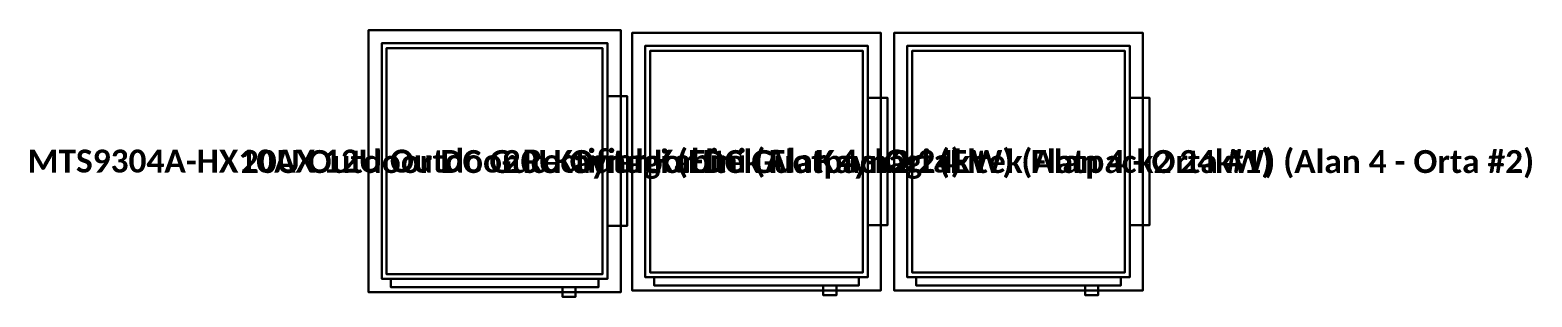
# Model space of a CAD drawing. Header units: millimetres. Extents: x -25000 to 25000, y -60388 to 35000.
# Drawn here: x -419 to 4169, y -60300 to -59485 of the extents above; entities that cross this region are included whole.
import ezdxf
from ezdxf.enums import TextEntityAlignment as Align

# ---------------------------------------------------------------- set-up
doc = ezdxf.new("R2010")
doc.units = ezdxf.units.MM
doc.layers.add('EKP_RECTIFIER_ELTEK_20U', color=3, linetype='CONTINUOUS')
doc.layers.add('EKP_RECTIFIER_MTS9304A', color=94, linetype='CONTINUOUS')
doc.styles.get("Standard").update_dxf_attribs({"font": 'calibrib.ttf'})

msp = doc.modelspace()

# ---------------------------------------------------------------- linework, layer by layer
at = {"layer": 'EKP_RECTIFIER_ELTEK_20U'}
for p, q in [((2180, -59493, 19361), (1420, -59493, 19361)), ((1420, -59493, 19361), (1420, -60280, 19361)), ((2180, -59493, 19441), (1420, -59493, 19441)), ((1420, -59493, 19441), (1420, -60280, 19441)), ((1420, -59493, 19361), (1420, -59493, 19441)), ((2180, -60280, 19361), (2180, -59493, 19361)), ((2180, -60280, 19441), (2180, -59493, 19441)), ((2180, -59493, 19361), (2180, -59493, 19441)), ((2980, -59493, 19361), (2220, -59493, 19361)), ((2220, -59493, 19361), (2220, -60280, 19361)), ((2980, -59493, 19441), (2220, -59493, 19441)), ((2220, -59493, 19441), (2220, -60280, 19441)), ((2220, -59493, 19361), (2220, -59493, 19441)), ((2980, -60280, 19361), (2980, -59493, 19361)), ((2980, -60280, 19441), (2980, -59493, 19441)), ((2980, -59493, 19361), (2980, -59493, 19441)), ((2140, -59533, 18221), (1460, -59533, 18221)), ((1460, -59533, 18221), (1460, -60240, 18221)), ((2140, -59533, 19361), (1460, -59533, 19361)), ((1460, -59533, 19361), (1460, -60240, 19361)), ((1460, -59533, 18221), (1460, -59533, 19361)), ((2125, -59548, 18121), (1475, -59548, 18121)), ((1475, -59548, 18121), (1475, -60225, 18121)), ((2125, -59548, 18221), (1475, -59548, 18221)), ((1475, -59548, 18221), (1475, -60225, 18221)), ((1475, -59548, 18121), (1475, -59548, 18221)), ((2125, -60225, 18121), (2125, -59548, 18121)), ((2125, -60225, 18221), (2125, -59548, 18221)), ((2125, -59548, 18121), (2125, -59548, 18221)), ((2140, -60240, 18221), (2140, -59533, 18221)), ((2140, -60240, 19361), (2140, -59533, 19361)), ((2140, -59533, 18221), (2140, -59533, 19361)), ((2940, -59533, 18221), (2260, -59533, 18221)), ((2260, -59533, 18221), (2260, -60240, 18221)), ((2940, -59533, 19361), (2260, -59533, 19361)), ((2260, -59533, 19361), (2260, -60240, 19361)), ((2260, -59533, 18221), (2260, -59533, 19361)), ((2925, -59548, 18121), (2275, -59548, 18121)), ((2275, -59548, 18121), (2275, -60225, 18121)), ((2925, -59548, 18221), (2275, -59548, 18221)), ((2275, -59548, 18221), (2275, -60225, 18221)), ((2275, -59548, 18121), (2275, -59548, 18221)), ((2925, -60225, 18121), (2925, -59548, 18121)), ((2925, -60225, 18221), (2925, -59548, 18221)), ((2925, -59548, 18121), (2925, -59548, 18221)), ((2940, -60240, 18221), (2940, -59533, 18221)), ((2940, -60240, 19361), (2940, -59533, 19361)), ((2940, -59533, 18221), (2940, -59533, 19361)), ((2200, -59692.1, 18420.5), (2140, -59692.1, 18420.5)), ((2140, -59692.1, 18420.5), (2140, -60080.9, 18420.5)), ((2200, -59692.1, 19161.5), (2140, -59692.1, 19161.5)), ((2140, -59692.1, 19161.5), (2140, -60080.9, 19161.5)), ((2140, -59692.1, 18420.5), (2140, -59692.1, 19161.5)), ((2200, -60080.9, 18420.5), (2200, -59692.1, 18420.5)), ((2200, -60080.9, 19161.5), (2200, -59692.1, 19161.5)), ((2200, -59692.1, 18420.5), (2200, -59692.1, 19161.5)), ((3000, -59692.1, 18420.5), (2940, -59692.1, 18420.5)), ((2940, -59692.1, 18420.5), (2940, -60080.9, 18420.5)), ((3000, -59692.1, 19161.5), (2940, -59692.1, 19161.5)), ((2940, -59692.1, 19161.5), (2940, -60080.9, 19161.5)), ((2940, -59692.1, 18420.5), (2940, -59692.1, 19161.5)), ((3000, -60080.9, 18420.5), (3000, -59692.1, 18420.5)), ((3000, -60080.9, 19161.5), (3000, -59692.1, 19161.5)), ((3000, -59692.1, 18420.5), (3000, -59692.1, 19161.5)), ((2140, -60080.9, 18420.5), (2200, -60080.9, 18420.5)), ((2140, -60080.9, 19161.5), (2200, -60080.9, 19161.5)), ((2140, -60080.9, 18420.5), (2140, -60080.9, 19161.5)), ((2200, -60080.9, 18420.5), (2200, -60080.9, 19161.5)), ((2940, -60080.9, 18420.5), (3000, -60080.9, 18420.5)), ((2940, -60080.9, 19161.5), (3000, -60080.9, 19161.5)), ((2940, -60080.9, 18420.5), (2940, -60080.9, 19161.5)), ((3000, -60080.9, 18420.5), (3000, -60080.9, 19161.5)), ((1475, -60225, 18121), (2125, -60225, 18121)), ((1475, -60225, 18221), (2125, -60225, 18221)), ((1475, -60225, 18121), (1475, -60225, 18221)), ((2125, -60225, 18121), (2125, -60225, 18221)), ((2275, -60225, 18121), (2925, -60225, 18121)), ((2275, -60225, 18221), (2925, -60225, 18221)), ((2275, -60225, 18121), (2275, -60225, 18221)), ((2925, -60225, 18121), (2925, -60225, 18221)), ((1420, -60280, 19361), (2180, -60280, 19361)), ((1420, -60280, 19441), (2180, -60280, 19441)), ((1420, -60280, 19361), (1420, -60280, 19441)), ((1460, -60240, 18221), (2140, -60240, 18221)), ((1460, -60240, 19361), (2140, -60240, 19361)), ((1460, -60240, 18221), (1460, -60240, 19361)), ((2112.8, -60240, 18251), (1487.2, -60240, 18251)), ((1487.2, -60240, 18251), (1487.2, -60265, 18251)), ((2112.8, -60240, 19337), (1487.2, -60240, 19337)), ((1487.2, -60240, 19337), (1487.2, -60265, 19337)), ((1487.2, -60240, 18251), (1487.2, -60240, 19337)), ((1487.2, -60265, 18251), (2112.8, -60265, 18251)), ((1487.2, -60265, 19337), (2112.8, -60265, 19337)), ((1487.2, -60265, 18251), (1487.2, -60265, 19337)), ((2044, -60265, 18701), (2004, -60265, 18701)), ((2004, -60265, 18701), (2004, -60295, 18701)), ((2044, -60265, 18881), (2004, -60265, 18881)), ((2004, -60265, 18881), (2004, -60295, 18881)), ((2004, -60265, 18701), (2004, -60265, 18881)), ((2044, -60295, 18701), (2044, -60265, 18701)), ((2044, -60295, 18881), (2044, -60265, 18881)), ((2044, -60265, 18701), (2044, -60265, 18881)), ((2112.8, -60265, 18251), (2112.8, -60240, 18251)), ((2112.8, -60265, 19337), (2112.8, -60240, 19337)), ((2112.8, -60240, 18251), (2112.8, -60240, 19337)), ((2112.8, -60265, 18251), (2112.8, -60265, 19337)), ((2140, -60240, 18221), (2140, -60240, 19361)), ((2180, -60280, 19361), (2180, -60280, 19441)), ((2220, -60280, 19361), (2980, -60280, 19361)), ((2220, -60280, 19441), (2980, -60280, 19441)), ((2220, -60280, 19361), (2220, -60280, 19441)), ((2260, -60240, 18221), (2940, -60240, 18221)), ((2260, -60240, 19361), (2940, -60240, 19361)), ((2260, -60240, 18221), (2260, -60240, 19361)), ((2912.8, -60240, 18251), (2287.2, -60240, 18251)), ((2287.2, -60240, 18251), (2287.2, -60265, 18251)), ((2912.8, -60240, 19337), (2287.2, -60240, 19337)), ((2287.2, -60240, 19337), (2287.2, -60265, 19337)), ((2287.2, -60240, 18251), (2287.2, -60240, 19337)), ((2287.2, -60265, 18251), (2912.8, -60265, 18251)), ((2287.2, -60265, 19337), (2912.8, -60265, 19337)), ((2287.2, -60265, 18251), (2287.2, -60265, 19337)), ((2844, -60265, 18701), (2804, -60265, 18701)), ((2804, -60265, 18701), (2804, -60295, 18701)), ((2844, -60265, 18881), (2804, -60265, 18881)), ((2804, -60265, 18881), (2804, -60295, 18881)), ((2804, -60265, 18701), (2804, -60265, 18881)), ((2844, -60295, 18701), (2844, -60265, 18701)), ((2844, -60295, 18881), (2844, -60265, 18881)), ((2844, -60265, 18701), (2844, -60265, 18881)), ((2912.8, -60265, 18251), (2912.8, -60240, 18251)), ((2912.8, -60265, 19337), (2912.8, -60240, 19337)), ((2912.8, -60240, 18251), (2912.8, -60240, 19337)), ((2912.8, -60265, 18251), (2912.8, -60265, 19337)), ((2940, -60240, 18221), (2940, -60240, 19361)), ((2980, -60280, 19361), (2980, -60280, 19441)), ((2004, -60295, 18701), (2044, -60295, 18701)), ((2004, -60295, 18881), (2044, -60295, 18881)), ((2004, -60295, 18701), (2004, -60295, 18881)), ((2044, -60295, 18701), (2044, -60295, 18881)), ((2804, -60295, 18701), (2844, -60295, 18701)), ((2804, -60295, 18881), (2844, -60295, 18881)), ((2804, -60295, 18701), (2804, -60295, 18881)), ((2844, -60295, 18701), (2844, -60295, 18881))]:
    msp.add_line(p, q, dxfattribs=at)
for points in [[(1420, -60280, 19361), (2180, -60280, 19361), (2180, -59493, 19361), (1420, -59493, 19361)], [(1420, -60280, 19441), (2180, -60280, 19441), (2180, -59493, 19441), (1420, -59493, 19441)], [(1420, -59493, 19361), (2180, -59493, 19361), (2180, -59493, 19441), (1420, -59493, 19441)], [(1420, -60280, 19361), (1420, -59493, 19361), (1420, -59493, 19441), (1420, -60280, 19441)], [(2180, -60280, 19361), (2180, -59493, 19361), (2180, -59493, 19441), (2180, -60280, 19441)], [(2220, -60280, 19361), (2980, -60280, 19361), (2980, -59493, 19361), (2220, -59493, 19361)], [(2220, -60280, 19441), (2980, -60280, 19441), (2980, -59493, 19441), (2220, -59493, 19441)], [(2220, -59493, 19361), (2980, -59493, 19361), (2980, -59493, 19441), (2220, -59493, 19441)], [(2220, -60280, 19361), (2220, -59493, 19361), (2220, -59493, 19441), (2220, -60280, 19441)], [(2980, -60280, 19361), (2980, -59493, 19361), (2980, -59493, 19441), (2980, -60280, 19441)], [(1460, -60240, 18221), (2140, -60240, 18221), (2140, -59533, 18221), (1460, -59533, 18221)], [(1460, -60240, 19361), (2140, -60240, 19361), (2140, -59533, 19361), (1460, -59533, 19361)], [(1460, -59533, 18221), (2140, -59533, 18221), (2140, -59533, 19361), (1460, -59533, 19361)], [(1460, -60240, 18221), (1460, -59533, 18221), (1460, -59533, 19361), (1460, -60240, 19361)], [(1475, -60225, 18121), (2125, -60225, 18121), (2125, -59548, 18121), (1475, -59548, 18121)], [(1475, -60225, 18221), (2125, -60225, 18221), (2125, -59548, 18221), (1475, -59548, 18221)], [(1475, -59548, 18121), (2125, -59548, 18121), (2125, -59548, 18221), (1475, -59548, 18221)], [(1475, -60225, 18121), (1475, -59548, 18121), (1475, -59548, 18221), (1475, -60225, 18221)], [(2125, -60225, 18121), (2125, -59548, 18121), (2125, -59548, 18221), (2125, -60225, 18221)], [(2140, -60240, 18221), (2140, -59533, 18221), (2140, -59533, 19361), (2140, -60240, 19361)], [(2260, -60240, 18221), (2940, -60240, 18221), (2940, -59533, 18221), (2260, -59533, 18221)], [(2260, -60240, 19361), (2940, -60240, 19361), (2940, -59533, 19361), (2260, -59533, 19361)], [(2260, -59533, 18221), (2940, -59533, 18221), (2940, -59533, 19361), (2260, -59533, 19361)], [(2260, -60240, 18221), (2260, -59533, 18221), (2260, -59533, 19361), (2260, -60240, 19361)], [(2275, -60225, 18121), (2925, -60225, 18121), (2925, -59548, 18121), (2275, -59548, 18121)], [(2275, -60225, 18221), (2925, -60225, 18221), (2925, -59548, 18221), (2275, -59548, 18221)], [(2275, -59548, 18121), (2925, -59548, 18121), (2925, -59548, 18221), (2275, -59548, 18221)], [(2275, -60225, 18121), (2275, -59548, 18121), (2275, -59548, 18221), (2275, -60225, 18221)], [(2925, -60225, 18121), (2925, -59548, 18121), (2925, -59548, 18221), (2925, -60225, 18221)], [(2940, -60240, 18221), (2940, -59533, 18221), (2940, -59533, 19361), (2940, -60240, 19361)], [(2140, -60080.9, 18420.5), (2200, -60080.9, 18420.5), (2200, -59692.1, 18420.5), (2140, -59692.1, 18420.5)], [(2140, -60080.9, 19161.5), (2200, -60080.9, 19161.5), (2200, -59692.1, 19161.5), (2140, -59692.1, 19161.5)], [(2140, -59692.1, 18420.5), (2200, -59692.1, 18420.5), (2200, -59692.1, 19161.5), (2140, -59692.1, 19161.5)], [(2140, -60080.9, 18420.5), (2140, -59692.1, 18420.5), (2140, -59692.1, 19161.5), (2140, -60080.9, 19161.5)], [(2200, -60080.9, 18420.5), (2200, -59692.1, 18420.5), (2200, -59692.1, 19161.5), (2200, -60080.9, 19161.5)], [(2940, -60080.9, 18420.5), (3000, -60080.9, 18420.5), (3000, -59692.1, 18420.5), (2940, -59692.1, 18420.5)], [(2940, -60080.9, 19161.5), (3000, -60080.9, 19161.5), (3000, -59692.1, 19161.5), (2940, -59692.1, 19161.5)], [(2940, -59692.1, 18420.5), (3000, -59692.1, 18420.5), (3000, -59692.1, 19161.5), (2940, -59692.1, 19161.5)], [(2940, -60080.9, 18420.5), (2940, -59692.1, 18420.5), (2940, -59692.1, 19161.5), (2940, -60080.9, 19161.5)], [(3000, -60080.9, 18420.5), (3000, -59692.1, 18420.5), (3000, -59692.1, 19161.5), (3000, -60080.9, 19161.5)], [(2140, -60080.9, 18420.5), (2200, -60080.9, 18420.5), (2200, -60080.9, 19161.5), (2140, -60080.9, 19161.5)], [(2940, -60080.9, 18420.5), (3000, -60080.9, 18420.5), (3000, -60080.9, 19161.5), (2940, -60080.9, 19161.5)], [(1475, -60225, 18121), (2125, -60225, 18121), (2125, -60225, 18221), (1475, -60225, 18221)], [(2275, -60225, 18121), (2925, -60225, 18121), (2925, -60225, 18221), (2275, -60225, 18221)], [(1420, -60280, 19361), (2180, -60280, 19361), (2180, -60280, 19441), (1420, -60280, 19441)], [(1460, -60240, 18221), (2140, -60240, 18221), (2140, -60240, 19361), (1460, -60240, 19361)], [(1487.2, -60265, 18251), (2112.8, -60265, 18251), (2112.8, -60240, 18251), (1487.2, -60240, 18251)], [(1487.2, -60265, 19337), (2112.8, -60265, 19337), (2112.8, -60240, 19337), (1487.2, -60240, 19337)], [(1487.2, -60240, 18251), (2112.8, -60240, 18251), (2112.8, -60240, 19337), (1487.2, -60240, 19337)], [(1487.2, -60265, 18251), (1487.2, -60240, 18251), (1487.2, -60240, 19337), (1487.2, -60265, 19337)], [(1487.2, -60265, 18251), (2112.8, -60265, 18251), (2112.8, -60265, 19337), (1487.2, -60265, 19337)], [(2004, -60295, 18701), (2044, -60295, 18701), (2044, -60265, 18701), (2004, -60265, 18701)], [(2004, -60295, 18881), (2044, -60295, 18881), (2044, -60265, 18881), (2004, -60265, 18881)], [(2004, -60265, 18701), (2044, -60265, 18701), (2044, -60265, 18881), (2004, -60265, 18881)], [(2004, -60295, 18701), (2004, -60265, 18701), (2004, -60265, 18881), (2004, -60295, 18881)], [(2044, -60295, 18701), (2044, -60265, 18701), (2044, -60265, 18881), (2044, -60295, 18881)], [(2112.8, -60265, 18251), (2112.8, -60240, 18251), (2112.8, -60240, 19337), (2112.8, -60265, 19337)], [(2220, -60280, 19361), (2980, -60280, 19361), (2980, -60280, 19441), (2220, -60280, 19441)], [(2260, -60240, 18221), (2940, -60240, 18221), (2940, -60240, 19361), (2260, -60240, 19361)], [(2287.2, -60265, 18251), (2912.8, -60265, 18251), (2912.8, -60240, 18251), (2287.2, -60240, 18251)], [(2287.2, -60265, 19337), (2912.8, -60265, 19337), (2912.8, -60240, 19337), (2287.2, -60240, 19337)], [(2287.2, -60240, 18251), (2912.8, -60240, 18251), (2912.8, -60240, 19337), (2287.2, -60240, 19337)], [(2287.2, -60265, 18251), (2287.2, -60240, 18251), (2287.2, -60240, 19337), (2287.2, -60265, 19337)], [(2287.2, -60265, 18251), (2912.8, -60265, 18251), (2912.8, -60265, 19337), (2287.2, -60265, 19337)], [(2804, -60295, 18701), (2844, -60295, 18701), (2844, -60265, 18701), (2804, -60265, 18701)], [(2804, -60295, 18881), (2844, -60295, 18881), (2844, -60265, 18881), (2804, -60265, 18881)], [(2804, -60265, 18701), (2844, -60265, 18701), (2844, -60265, 18881), (2804, -60265, 18881)], [(2804, -60295, 18701), (2804, -60265, 18701), (2804, -60265, 18881), (2804, -60295, 18881)], [(2844, -60295, 18701), (2844, -60265, 18701), (2844, -60265, 18881), (2844, -60295, 18881)], [(2912.8, -60265, 18251), (2912.8, -60240, 18251), (2912.8, -60240, 19337), (2912.8, -60265, 19337)], [(2004, -60295, 18701), (2044, -60295, 18701), (2044, -60295, 18881), (2004, -60295, 18881)], [(2804, -60295, 18701), (2844, -60295, 18701), (2844, -60295, 18881), (2804, -60295, 18881)]]:
    msp.add_3dface(points, dxfattribs=at)
at = {"layer": 'EKP_RECTIFIER_MTS9304A'}
for p, q in [((1385, -59485, 19291), (615, -59485, 19291)), ((615, -59485, 19291), (615, -60285, 19291)), ((1385, -59485, 19371), (615, -59485, 19371)), ((615, -59485, 19371), (615, -60285, 19371)), ((615, -59485, 19291), (615, -59485, 19371)), ((1385, -60285, 19291), (1385, -59485, 19291)), ((1385, -60285, 19371), (1385, -59485, 19371)), ((1385, -59485, 19291), (1385, -59485, 19371)), ((1345, -59525, 18221), (655, -59525, 18221)), ((655, -59525, 18221), (655, -60245, 18221)), ((1345, -59525, 19291), (655, -59525, 19291)), ((655, -59525, 19291), (655, -60245, 19291)), ((655, -59525, 18221), (655, -59525, 19291)), ((1330, -59540, 18121), (670, -59540, 18121)), ((670, -59540, 18121), (670, -60230, 18121)), ((1330, -59540, 18221), (670, -59540, 18221)), ((670, -59540, 18221), (670, -60230, 18221)), ((670, -59540, 18121), (670, -59540, 18221)), ((1330, -60230, 18121), (1330, -59540, 18121)), ((1330, -60230, 18221), (1330, -59540, 18221)), ((1330, -59540, 18121), (1330, -59540, 18221)), ((1345, -60245, 18221), (1345, -59525, 18221)), ((1345, -60245, 19291), (1345, -59525, 19291)), ((1345, -59525, 18221), (1345, -59525, 19291)), ((1405, -59687, 18408.2), (1345, -59687, 18408.2)), ((1345, -59687, 18408.2), (1345, -60083, 18408.2)), ((1405, -59687, 19103.7), (1345, -59687, 19103.7)), ((1345, -59687, 19103.7), (1345, -60083, 19103.7)), ((1345, -59687, 18408.2), (1345, -59687, 19103.7)), ((1405, -60083, 18408.2), (1405, -59687, 18408.2)), ((1405, -60083, 19103.7), (1405, -59687, 19103.7)), ((1405, -59687, 18408.2), (1405, -59687, 19103.7)), ((1345, -60083, 18408.2), (1405, -60083, 18408.2)), ((1345, -60083, 19103.7), (1405, -60083, 19103.7)), ((1345, -60083, 18408.2), (1345, -60083, 19103.7)), ((1405, -60083, 18408.2), (1405, -60083, 19103.7)), ((670, -60230, 18121), (1330, -60230, 18121)), ((670, -60230, 18221), (1330, -60230, 18221)), ((670, -60230, 18121), (670, -60230, 18221)), ((1330, -60230, 18121), (1330, -60230, 18221)), ((655, -60245, 18221), (1345, -60245, 18221)), ((655, -60245, 19291), (1345, -60245, 19291)), ((655, -60245, 18221), (655, -60245, 19291)), ((1317.4, -60245, 18251), (682.6, -60245, 18251)), ((682.6, -60245, 18251), (682.6, -60270, 18251)), ((1317.4, -60245, 19267), (682.6, -60245, 19267)), ((682.6, -60245, 19267), (682.6, -60270, 19267)), ((682.6, -60245, 18251), (682.6, -60245, 19267)), ((682.6, -60270, 18251), (1317.4, -60270, 18251)), ((682.6, -60270, 19267), (1317.4, -60270, 19267)), ((682.6, -60270, 18251), (682.6, -60270, 19267)), ((1247, -60270, 18666), (1207, -60270, 18666)), ((1207, -60270, 18666), (1207, -60300, 18666)), ((1247, -60270, 18846), (1207, -60270, 18846)), ((1207, -60270, 18846), (1207, -60300, 18846)), ((1207, -60270, 18666), (1207, -60270, 18846)), ((1247, -60300, 18666), (1247, -60270, 18666)), ((1247, -60300, 18846), (1247, -60270, 18846)), ((1247, -60270, 18666), (1247, -60270, 18846)), ((1317.4, -60270, 18251), (1317.4, -60245, 18251)), ((1317.4, -60270, 19267), (1317.4, -60245, 19267)), ((1317.4, -60245, 18251), (1317.4, -60245, 19267)), ((1317.4, -60270, 18251), (1317.4, -60270, 19267)), ((1345, -60245, 18221), (1345, -60245, 19291)), ((615, -60285, 19291), (1385, -60285, 19291)), ((615, -60285, 19371), (1385, -60285, 19371)), ((615, -60285, 19291), (615, -60285, 19371)), ((1207, -60300, 18666), (1247, -60300, 18666)), ((1207, -60300, 18846), (1247, -60300, 18846)), ((1207, -60300, 18666), (1207, -60300, 18846)), ((1247, -60300, 18666), (1247, -60300, 18846)), ((1385, -60285, 19291), (1385, -60285, 19371))]:
    msp.add_line(p, q, dxfattribs=at)
for points in [[(615, -60285, 19291), (1385, -60285, 19291), (1385, -59485, 19291), (615, -59485, 19291)], [(615, -60285, 19371), (1385, -60285, 19371), (1385, -59485, 19371), (615, -59485, 19371)], [(615, -59485, 19291), (1385, -59485, 19291), (1385, -59485, 19371), (615, -59485, 19371)], [(615, -60285, 19291), (615, -59485, 19291), (615, -59485, 19371), (615, -60285, 19371)], [(1385, -60285, 19291), (1385, -59485, 19291), (1385, -59485, 19371), (1385, -60285, 19371)], [(655, -60245, 18221), (1345, -60245, 18221), (1345, -59525, 18221), (655, -59525, 18221)], [(655, -60245, 19291), (1345, -60245, 19291), (1345, -59525, 19291), (655, -59525, 19291)], [(655, -59525, 18221), (1345, -59525, 18221), (1345, -59525, 19291), (655, -59525, 19291)], [(655, -60245, 18221), (655, -59525, 18221), (655, -59525, 19291), (655, -60245, 19291)], [(670, -60230, 18121), (1330, -60230, 18121), (1330, -59540, 18121), (670, -59540, 18121)], [(670, -60230, 18221), (1330, -60230, 18221), (1330, -59540, 18221), (670, -59540, 18221)], [(670, -59540, 18121), (1330, -59540, 18121), (1330, -59540, 18221), (670, -59540, 18221)], [(670, -60230, 18121), (670, -59540, 18121), (670, -59540, 18221), (670, -60230, 18221)], [(1330, -60230, 18121), (1330, -59540, 18121), (1330, -59540, 18221), (1330, -60230, 18221)], [(1345, -60245, 18221), (1345, -59525, 18221), (1345, -59525, 19291), (1345, -60245, 19291)], [(1345, -60083, 18408.2), (1405, -60083, 18408.2), (1405, -59687, 18408.2), (1345, -59687, 18408.2)], [(1345, -60083, 19103.7), (1405, -60083, 19103.7), (1405, -59687, 19103.7), (1345, -59687, 19103.7)], [(1345, -59687, 18408.2), (1405, -59687, 18408.2), (1405, -59687, 19103.7), (1345, -59687, 19103.7)], [(1345, -60083, 18408.2), (1345, -59687, 18408.2), (1345, -59687, 19103.7), (1345, -60083, 19103.7)], [(1405, -60083, 18408.2), (1405, -59687, 18408.2), (1405, -59687, 19103.7), (1405, -60083, 19103.7)], [(1345, -60083, 18408.2), (1405, -60083, 18408.2), (1405, -60083, 19103.7), (1345, -60083, 19103.7)], [(670, -60230, 18121), (1330, -60230, 18121), (1330, -60230, 18221), (670, -60230, 18221)], [(655, -60245, 18221), (1345, -60245, 18221), (1345, -60245, 19291), (655, -60245, 19291)], [(682.6, -60270, 18251), (1317.4, -60270, 18251), (1317.4, -60245, 18251), (682.6, -60245, 18251)], [(682.6, -60270, 19267), (1317.4, -60270, 19267), (1317.4, -60245, 19267), (682.6, -60245, 19267)], [(682.6, -60245, 18251), (1317.4, -60245, 18251), (1317.4, -60245, 19267), (682.6, -60245, 19267)], [(682.6, -60270, 18251), (682.6, -60245, 18251), (682.6, -60245, 19267), (682.6, -60270, 19267)], [(682.6, -60270, 18251), (1317.4, -60270, 18251), (1317.4, -60270, 19267), (682.6, -60270, 19267)], [(1207, -60300, 18666), (1247, -60300, 18666), (1247, -60270, 18666), (1207, -60270, 18666)], [(1207, -60300, 18846), (1247, -60300, 18846), (1247, -60270, 18846), (1207, -60270, 18846)], [(1207, -60270, 18666), (1247, -60270, 18666), (1247, -60270, 18846), (1207, -60270, 18846)], [(1207, -60300, 18666), (1207, -60270, 18666), (1207, -60270, 18846), (1207, -60300, 18846)], [(1247, -60300, 18666), (1247, -60270, 18666), (1247, -60270, 18846), (1247, -60300, 18846)], [(1317.4, -60270, 18251), (1317.4, -60245, 18251), (1317.4, -60245, 19267), (1317.4, -60270, 19267)], [(615, -60285, 19291), (1385, -60285, 19291), (1385, -60285, 19371), (615, -60285, 19371)], [(1207, -60300, 18666), (1247, -60300, 18666), (1247, -60300, 18846), (1207, -60300, 18846)]]:
    msp.add_3dface(points, dxfattribs=at)

# ---------------------------------------------------------------- texts
at = {"layer": 'EKP_RECTIFIER_ELTEK_20U'}
for s, p in [('20U Outdoor DC Guc Kaynagi (Eltek Flatpack2 24kW) (Alan 4 - Orta #1)', (1800, -59886.5)), ('20U Outdoor DC Guc Kaynagi (Eltek Flatpack2 24kW) (Alan 4 - Orta #2)', (2600, -59886.5))]:
    msp.add_text(s, height=70, dxfattribs=at).set_placement(p, align=Align.MIDDLE_CENTER)
at = {"layer": 'EKP_RECTIFIER_MTS9304A'}
msp.add_text('MTS9304A-HX10AX 12U Outdoor Rectifier Kabini (Alan 4 - Orta)', height=70, dxfattribs=at).set_placement((1000, -59885), align=Align.MIDDLE_CENTER)

doc.saveas('drawing.dxf')
